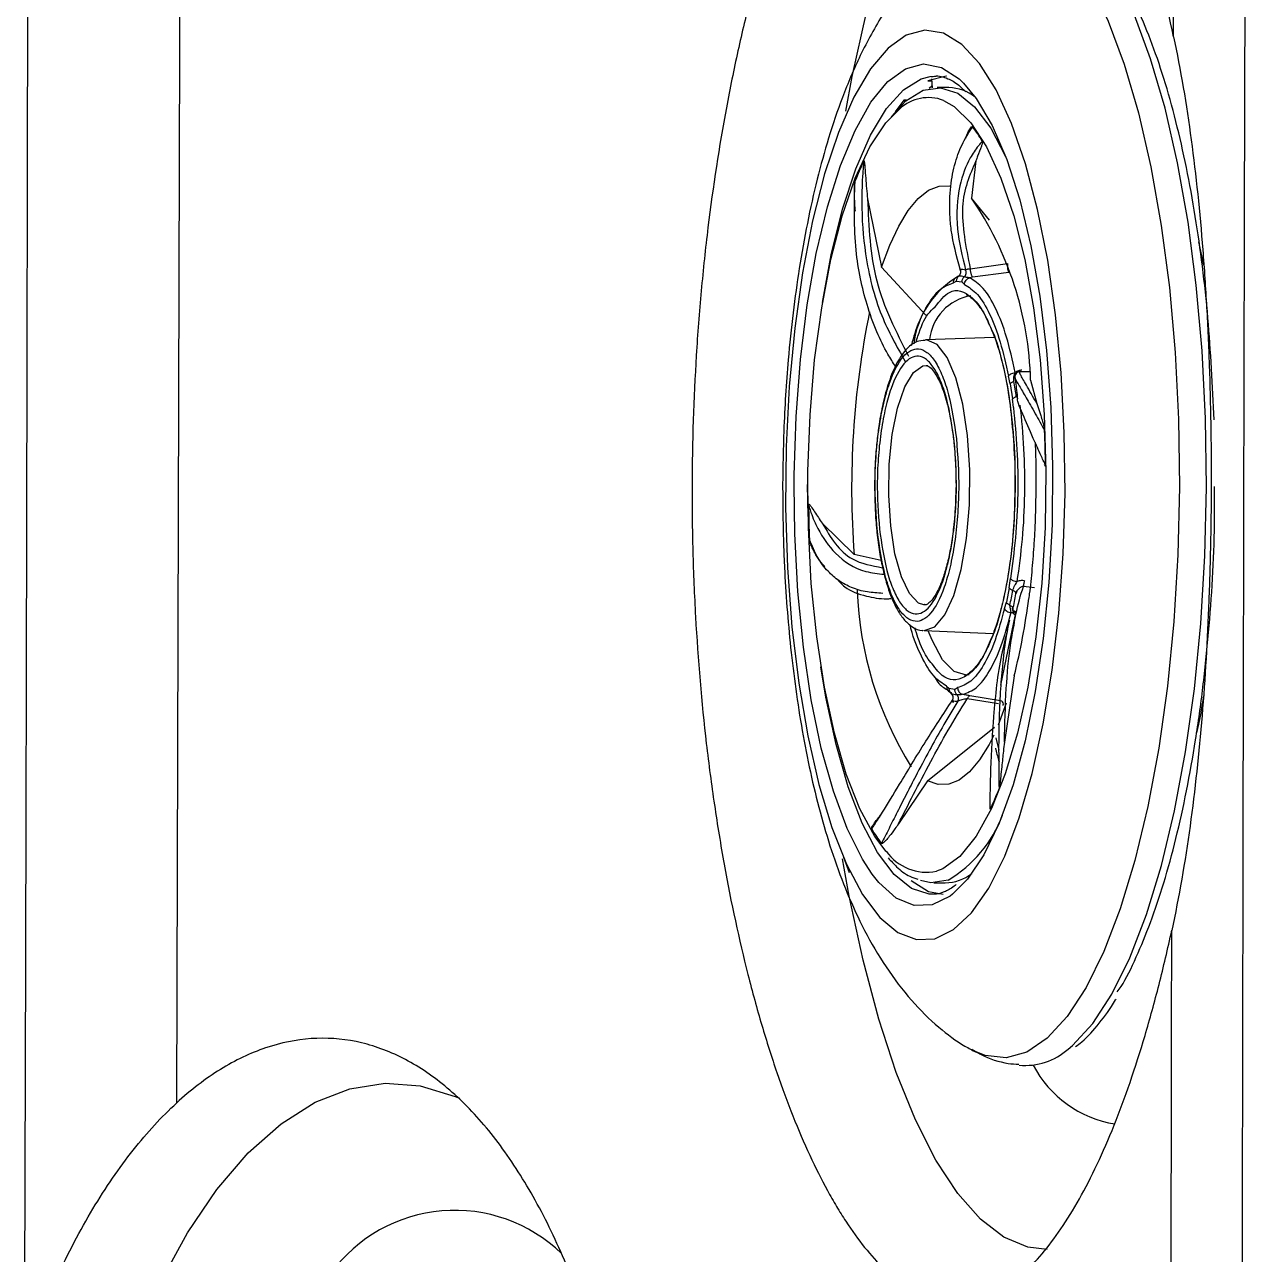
# Model space of a CAD drawing. Header units: inches. Extents: x 2 to 86, y -22 to 129.
# Drawn here: x 79.267 to 81.372, y 44.987 to 47.106 of the extents above; entities that cross this region are included whole.
import ezdxf

# ---------------------------------------------------------------- set-up
doc = ezdxf.new("R2010")
doc.units = ezdxf.units.IN
doc.header["$MEASUREMENT"] = 0
doc.layers.add('BDIM_CYAN', color=4, linetype='Continuous')

# ---------------------------------------------------------------- blocks, each defined once
blk = doc.blocks.new('2026 RHYTHM')
at = {"layer": 'BDIM_CYAN', "color": 3}
for p, q in [((78.4497, 46.0237), (78.4566, 46.0237)), ((78.4536, 46.0308), (78.4638, 46.0316)), ((78.4575, 46.0113), (78.4563, 46.0266)), ((78.4858, 46.0118), (78.466, 46.0119)), ((78.4085, 45.99), (78.3932, 45.9701)), ((78.4129, 45.99), (78.4085, 45.99)), ((78.4092, 45.99), (78.4094, 45.9869)), ((78.5325, 45.8857), (78.5248, 45.8215)), ((78.3458, 45.82), (78.37, 45.7022)), ((78.556, 45.7834), (78.5248, 45.8215)), ((78.9159, 45.7461), (78.9246, 45.706)), ((78.4462, 45.6197), (78.37, 45.7022)), ((78.5227, 45.6998), (78.587, 45.7087)), ((78.5269, 45.685), (78.5219, 45.6841)), ((78.5895, 45.6935), (78.5269, 45.685)), ((78.4991, 45.6783), (78.4939, 45.6754)), ((78.4991, 45.6783), (78.5082, 45.6769)), ((78.5127, 45.6728), (78.5082, 45.6769)), ((78.5646, 45.5813), (78.4455, 45.5774)), ((78.4468, 45.5331), (78.4494, 45.5329)), ((78.5918, 45.5015), (78.5885, 45.5148)), ((78.608, 45.5217), (78.6084, 45.5221)), ((78.625, 45.5223), (78.6084, 45.5223)), ((78.5918, 45.5015), (78.5958, 45.4753)), ((78.6267, 45.5075), (78.6373, 45.4678)), ((78.597, 45.4604), (78.5958, 45.4753)), ((78.5996, 45.3619), (78.6001, 45.3262)), ((78.2203, 45.243), (78.2192, 45.3277)), ((78.2417, 45.3278), (78.2427, 45.2734)), ((78.2438, 45.2537), (78.2429, 45.3275)), ((78.2678, 45.2611), (78.3227, 45.2074)), ((78.3693, 45.1972), (78.3227, 45.2074)), ((78.59, 45.1499), (78.585, 45.125)), ((78.59, 45.1499), (78.5919, 45.166)), ((78.6337, 45.1497), (78.6143, 45.1523)), ((78.6014, 45.1412), (78.6035, 45.1447)), ((78.445, 45.1207), (78.4427, 45.1208)), ((78.5816, 45.1143), (78.585, 45.125)), ((78.593, 45.1072), (78.591, 45.1199)), ((78.5755, 44.9825), (78.6005, 45.1042)), ((78.5976, 45.1055), (78.593, 45.1072)), ((78.4433, 45.0764), (78.5624, 45.0715)), ((78.4821, 44.9806), (78.4866, 44.9764)), ((78.5985, 44.9982), (78.5815, 44.8842)), ((78.4957, 44.9751), (78.4866, 44.9764)), ((78.4957, 44.9751), (78.5009, 44.978)), ((78.5748, 44.9555), (78.5218, 44.964)), ((78.5717, 44.9501), (78.5173, 44.9585)), ((78.5848, 44.9514), (78.5707, 44.9131)), ((78.4492, 44.8175), (78.5648, 44.9097)), ((78.5723, 44.8702), (78.5676, 44.8917)), ((78.4492, 44.8175), (78.399, 44.7433)), ((78.3045, 44.6861), (78.3144, 44.6598)), ((78.46, 44.6418), (78.4798, 44.6417))]:
    blk.add_line(p, q, dxfattribs=at)
at = {"layer": 'BDIM_CYAN', "color": 3, "flags": 128}
for points in [[(77.1623, 46.6845), (77.16, 45.8833), (77.1577, 45.0727), (77.1552, 44.2623)], [(78.3082, 45.971), (78.3195, 46.0309), (78.344, 46.1414), (78.3718, 46.2433), (78.4027, 46.3354), (78.4363, 46.4168), (78.4722, 46.4867), (78.5101, 46.5442), (78.5495, 46.5888), (78.5901, 46.6201), (78.6314, 46.6376), (78.6663, 46.6416)], [(78.536, 46.3003), (78.558, 46.3091), (78.5938, 46.3122), (78.6295, 46.3015), (78.6646, 46.2771), (78.6984, 46.2394), (78.7305, 46.1889), (78.7606, 46.1262), (78.7881, 46.0523), (78.8127, 45.9683), (78.834, 45.8752), (78.8518, 45.7744), (78.8658, 45.6673), (78.8757, 45.5554), (78.8815, 45.4404)], [(78.9281, 45.4416), (78.9222, 45.5582), (78.9121, 45.6715), (78.898, 45.78), (78.88, 45.8821), (78.8584, 45.9764), (78.8335, 46.0616), (78.8056, 46.1364), (78.7752, 46.1999), (78.7426, 46.2511), (78.7083, 46.2893), (78.7006, 46.2959)], [(78.6848, 45.4175), (78.6794, 45.5205), (78.6698, 45.6201), (78.6562, 45.7144), (78.6388, 45.8018), (78.618, 45.8807), (78.594, 45.9497), (78.5675, 46.0077), (78.5387, 46.0534), (78.5083, 46.0862), (78.4768, 46.1055), (78.4447, 46.1109), (78.4126, 46.1022), (78.3811, 46.0798), (78.3507, 46.0439), (78.322, 45.9952), (78.2956, 45.9346), (78.2718, 45.8631), (78.2511, 45.7821), (78.2338, 45.6929), (78.2204, 45.5972), (78.2109, 45.4967), (78.2057, 45.3932), (78.2047, 45.2885), (78.208, 45.1844), (78.2155, 45.083), (78.2272, 44.9858), (78.2427, 44.8948), (78.2618, 44.8114), (78.2843, 44.7373), (78.3096, 44.6737), (78.3373, 44.6217), (78.3669, 44.5823), (78.398, 44.5562), (78.4299, 44.5439), (78.462, 44.5455), (78.4939, 44.5611), (78.5249, 44.5903), (78.5545, 44.6327), (78.5821, 44.6875), (78.6073, 44.7537), (78.6296, 44.8301), (78.6486, 44.9154), (78.664, 45.008), (78.6755, 45.1063), (78.6829, 45.2086), (78.686, 45.3129), (78.6848, 45.4175)], [(78.3773, 46.0185), (78.3809, 46.0221), (78.4114, 46.0443), (78.4424, 46.0525), (78.4734, 46.0465), (78.5038, 46.0266), (78.5109, 46.0197)], [(78.2192, 45.3277), (78.2193, 45.3442), (78.2226, 45.4449), (78.2302, 45.5434), (78.2419, 45.6377), (78.2575, 45.7259), (78.2766, 45.8064), (78.299, 45.8775), (78.3242, 45.9379), (78.3517, 45.9864), (78.3773, 46.0185)], [(78.2683, 45.6416), (78.2834, 45.7237), (78.3029, 45.8025), (78.3256, 45.8717), (78.351, 45.9297), (78.3787, 45.9755), (78.408, 46.0081), (78.4384, 46.0268), (78.4536, 46.0308)], [(78.4821, 46.0315), (78.4812, 46.0315), (78.4497, 46.0237)], [(78.5109, 46.0197), (78.533, 45.993), (78.5604, 45.9465), (78.5855, 45.8879), (78.6079, 45.8184), (78.6269, 45.7393), (78.6424, 45.6522), (78.654, 45.5588), (78.6615, 45.4609), (78.6647, 45.3603), (78.6636, 45.2591), (78.6581, 45.1592), (78.6485, 45.0626), (78.6348, 44.9712), (78.6173, 44.8866), (78.5965, 44.8106), (78.5727, 44.7447), (78.5463, 44.6901), (78.5178, 44.6479), (78.492, 44.622)], [(78.3865, 45.9617), (78.4118, 45.9891), (78.4414, 46.0073), (78.4714, 46.0116), (78.5012, 46.002), (78.5303, 45.9787), (78.558, 45.9421), (78.5837, 45.8929), (78.5839, 45.8926)], [(78.4572, 46.0146), (78.4565, 46.014), (78.4517, 46.0103)], [(78.4764, 45.9898), (78.4952, 45.9791), (78.5238, 45.9511), (78.5508, 45.9097), (78.5756, 45.8559), (78.5976, 45.7908), (78.6165, 45.7158), (78.6318, 45.6326), (78.6431, 45.5428), (78.6503, 45.4484), (78.6532, 45.3514), (78.6518, 45.254), (78.6459, 45.158), (78.6359, 45.0657), (78.6219, 44.9789), (78.6041, 44.8996), (78.5831, 44.8293), (78.5591, 44.7697), (78.5328, 44.7219), (78.5047, 44.6871), (78.4754, 44.6658), (78.4644, 44.6616)], [(78.2429, 45.3275), (78.2431, 45.3512), (78.2468, 45.4481), (78.2547, 45.5425), (78.2668, 45.6323), (78.2827, 45.7156), (78.3022, 45.7906), (78.3247, 45.8557), (78.3499, 45.9095), (78.3772, 45.951), (78.4012, 45.9754)], [(78.37, 45.7022), (78.3842, 45.7405), (78.3996, 45.7733), (78.416, 45.8002), (78.4332, 45.8207), (78.451, 45.8348), (78.4692, 45.842), (78.4875, 45.8424), (78.4889, 45.8422)], [(78.4433, 45.0764), (78.4616, 45.0828), (78.4791, 45.1034), (78.4947, 45.137), (78.5073, 45.1816), (78.5164, 45.2347), (78.5213, 45.2931), (78.5219, 45.3535), (78.5179, 45.4123), (78.5097, 45.4662), (78.4978, 45.512), (78.4829, 45.547), (78.4657, 45.5693), (78.4474, 45.5774), (78.4455, 45.5774)], [(78.4427, 45.1208), (78.4336, 45.1238), (78.4179, 45.1401), (78.4041, 45.1691), (78.3931, 45.2088), (78.3857, 45.2566), (78.3823, 45.3092), (78.3833, 45.3629), (78.3885, 45.4143), (78.3976, 45.4596), (78.4099, 45.496), (78.4247, 45.5208), (78.4409, 45.5324), (78.4468, 45.5331)], [(78.8815, 45.4404), (78.8831, 45.3237), (78.8804, 45.207), (78.8735, 45.0921), (78.8625, 44.9804), (78.8475, 44.8735), (78.8288, 44.7731), (78.8065, 44.6804), (78.7811, 44.5967), (78.7529, 44.5233), (78.7223, 44.4612), (78.6896, 44.4112), (78.6554, 44.3741), (78.6202, 44.3503), (78.5844, 44.3403), (78.5485, 44.3441), (78.5273, 44.3529)], [(78.6915, 44.3553), (78.6991, 44.3616), (78.7337, 44.3992), (78.7668, 44.4498), (78.7978, 44.5127), (78.8264, 44.5871), (78.8521, 44.6718), (78.8746, 44.7657), (78.8936, 44.8675), (78.9088, 44.9757), (78.92, 45.0888), (78.9269, 45.2053), (78.9297, 45.3234), (78.9281, 45.4416)], [(78.3538, 44.6569), (78.337, 44.6825), (78.3107, 44.7352), (78.2869, 44.7994), (78.2661, 44.8739), (78.2488, 44.9572), (78.2352, 45.0476), (78.2257, 45.1436), (78.2203, 45.243)], [(78.3779, 44.696), (78.3586, 44.7218), (78.3327, 44.7695), (78.3092, 44.8291), (78.2887, 44.8994), (78.2716, 44.9787), (78.2582, 45.0654), (78.2489, 45.1577), (78.2438, 45.2537)], [(78.5211, 45), (78.516, 44.9993), (78.4951, 45.0057), (78.4751, 45.0262), (78.4569, 45.0597), (78.4505, 45.0761)], [(78.4595, 44.6221), (78.4521, 44.6224), (78.4214, 44.6322), (78.3915, 44.6563), (78.363, 44.6939), (78.3365, 44.7445), (78.3125, 44.8069), (78.2916, 44.8799), (78.2741, 44.9619), (78.2655, 45.0138)], [(78.5631, 44.896), (78.5553, 44.8803), (78.5389, 44.8534), (78.5216, 44.8328), (78.5038, 44.8188), (78.4856, 44.8115), (78.4673, 44.8111), (78.4492, 44.8175)], [(78.655, 44.0103), (78.6219, 44.0141), (78.5807, 44.0313), (78.5403, 44.0623), (78.5012, 44.1067), (78.4637, 44.164), (78.4283, 44.2336), (78.3953, 44.3148), (78.3651, 44.4067), (78.3381, 44.5083), (78.3143, 44.6187), (78.3028, 44.683)], [(78.492, 44.622), (78.4879, 44.6189), (78.4571, 44.6037), (78.426, 44.6026), (78.3953, 44.6156), (78.3654, 44.6424), (78.3538, 44.6569)], [(78.4209, 44.6456), (78.4507, 44.627), (78.4759, 44.622)], [(78.4846, 44.6464), (78.4546, 44.642), (78.4371, 44.646)], [(77.1272, 43.9527), (77.1743, 44.0388), (77.225, 44.1136), (77.2789, 44.1765), (77.3355, 44.2267), (77.394, 44.2637), (77.4539, 44.287), (77.5146, 44.2966), (77.5753, 44.2922), (77.6356, 44.2739), (77.6427, 44.2707)]]:
    blk.add_lwpolyline(points, dxfattribs=at)
at = {"layer": 'BDIM_CYAN', "color": 3}
for centre, radius, start, end in [((78.4838, 45.9352), 0.0766, 51.5725, 88.5232), ((78.4506, 45.921), 0.0735, 69.438, 132.2458), ((78.3124, 45.7823), 0.2688, 30.6368, 37.0642), ((78.8363, 45.6488), 0.5503, 154.5421, 158.5278), ((78.0488, 45.4935), 0.578, 1.3853, 34.57), ((78.5812, 45.5509), 0.1571, 120.112, 172.9742), ((78.5025, 45.652), 0.0351, 73.9273, 89.2935), ((78.5047, 45.6625), 0.0362, 73.9273, 89.2935), ((78.5378, 45.5688), 0.0856, 99.4888, 174.0614), ((79.8298, 45.3214), 1.5114, 168.3918, 184.3252), ((77.7597, 45.3619), 0.8505, 7.9098, 9.7427), ((76.5153, 45.3359), 2.1373, 0.6686, 2.2811), ((80.3813, 45.3179), 2.1373, 180.6685, 182.2813), ((78.942, 45.1672), 0.6142, 181.9735, 212.0092), ((77.864, 45.2788), 0.7441, 347.6716, 349.6752), ((77.8455, 45.2773), 0.7684, 347.6716, 349.6752), ((77.5072, 45.2719), 1.1251, 345.9244, 352.8327), ((78.4998, 45.0014), 0.0351, 253.9273, 269.2933), ((78.502, 44.9908), 0.0362, 253.9289, 269.2926), ((78.5741, 44.9497), 0.00589, 359.4807, 83.1358), ((78.0603, 45.005), 0.5503, 334.5421, 338.5278), ((78.3728, 44.8348), 0.2191, 300.6898, 339.59), ((78.5842, 44.8715), 0.2688, 210.6368, 217.0649), ((78.4478, 44.7455), 0.0855, 215.3127, 281.2342), ((78.478, 44.7197), 0.078, 271.3209, 307.5801), ((78.6174, 44.439), 0.1118, 264.702, 311.5109), ((78.8019, 44.4162), 0.1922, 207.3839, 261.0587), ((77.6346, 43.8131), 0.2645, 45.888, 143.7542)]:
    blk.add_arc(centre, radius, start, end, dxfattribs=at)
for points, knots in [([(78.9888, 38.9733), (78.9886, 39.225), (78.9883, 39.7359), (78.9884, 40.5134), (78.9887, 41.3134), (78.9893, 42.1358), (78.9904, 43.1583), (78.9922, 44.351), (78.9949, 45.6843), (78.9973, 46.551), (78.9986, 46.9733)], [0, 0, 0, 0, 0.09438, 0.191568, 0.291566, 0.394376, 0.5, 0.674971, 0.841634, 1, 1, 1, 1]), ([(78.873, 46.0995), (78.8734, 46.2219), (78.874, 46.4648), (78.8747, 46.7076), (78.875, 46.8281)], [0, 0, 0, 0, 0.503964, 1, 1, 1, 1]), ([(78.873, 46.0995), (78.8596, 46.1631), (78.8446, 46.2227), (78.8203, 46.3063), (78.8118, 46.3331), (78.7986, 46.372), (78.7941, 46.3846), (78.785, 46.4095), (78.7804, 46.4217), (78.7569, 46.4809), (78.7373, 46.5228), (78.7067, 46.5778), (78.6963, 46.5949), (78.6751, 46.6263), (78.6643, 46.6406), (78.6314, 46.6795), (78.6093, 46.6992), (78.5644, 46.7269), (78.5416, 46.7348), (78.5069, 46.7376), (78.4954, 46.737), (78.4725, 46.7328), (78.4611, 46.7292), (78.4269, 46.7141), (78.4043, 46.6981), (78.3761, 46.6707), (78.3704, 46.6648), (78.3592, 46.6524), (78.3537, 46.6459), (78.3372, 46.6253), (78.3263, 46.6103), (78.2942, 46.5612), (78.2734, 46.5233), (78.2431, 46.4585), (78.2331, 46.4355), (78.2139, 46.3876), (78.2045, 46.3626), (78.1774, 46.2846), (78.1605, 46.2285), (78.141, 46.1533), (78.1372, 46.138), (78.1297, 46.1068), (78.126, 46.091), (78.1154, 46.043), (78.1088, 46.0104), (78.0902, 45.9107), (78.0796, 45.8418), (78.0665, 45.7349), (78.0626, 45.6986), (78.0559, 45.6247), (78.053, 45.5877), (78.0462, 45.4761), (78.0437, 45.4014), (78.0434, 45.2885), (78.0438, 45.2508), (78.0453, 45.1941), (78.0459, 45.1751), (78.0475, 45.1375), (78.0484, 45.1188), (78.0536, 45.0257), (78.0598, 44.9529), (78.0722, 44.8461), (78.0769, 44.8109), (78.0846, 44.7587), (78.0873, 44.7414), (78.0929, 44.7072), (78.0958, 44.6903), (78.1108, 44.607), (78.1245, 44.5438), (78.1473, 44.454), (78.1553, 44.4249), (78.1719, 44.3684), (78.1807, 44.341), (78.2075, 44.2626), (78.2264, 44.2152), (78.2561, 44.1511), (78.2663, 44.1309), (78.2818, 44.1025), (78.287, 44.0933), (78.2976, 44.0755), (78.303, 44.0669), (78.3298, 44.0259), (78.3517, 43.9988), (78.3961, 43.9559), (78.4188, 43.94), (78.465, 43.92), (78.4879, 43.9161), (78.5337, 43.9202), (78.5565, 43.9283), (78.5851, 43.946), (78.5908, 43.95), (78.6022, 43.9586), (78.6078, 43.9633), (78.6247, 43.9783), (78.6357, 43.9898), (78.6685, 44.0285), (78.6899, 44.0599), (78.7211, 44.1157), (78.7314, 44.1358), (78.7514, 44.1782), (78.7611, 44.2006), (78.7894, 44.2711), (78.8072, 44.3227), (78.8322, 44.407), (78.8403, 44.4364), (78.8557, 44.4969), (78.863, 44.528), (78.8699, 44.56)], [0, 0, 0, 0, 0.03125, 0.03125, 0.046875, 0.046875, 0.054688, 0.054688, 0.0625, 0.0625, 0.09375, 0.09375, 0.109375, 0.109375, 0.125, 0.125, 0.15625, 0.15625, 0.1875, 0.1875, 0.203125, 0.203125, 0.21875, 0.21875, 0.25, 0.25, 0.257813, 0.257813, 0.265625, 0.265625, 0.28125, 0.28125, 0.3125, 0.3125, 0.328125, 0.328125, 0.34375, 0.34375, 0.375, 0.375, 0.382813, 0.382813, 0.390625, 0.390625, 0.40625, 0.40625, 0.4375, 0.4375, 0.453125, 0.453125, 0.46875, 0.46875, 0.5, 0.5, 0.515625, 0.515625, 0.523437, 0.523437, 0.53125, 0.53125, 0.5625, 0.5625, 0.578125, 0.578125, 0.585937, 0.585937, 0.59375, 0.59375, 0.625, 0.625, 0.640625, 0.640625, 0.65625, 0.65625, 0.6875, 0.6875, 0.703125, 0.703125, 0.710937, 0.710937, 0.71875, 0.71875, 0.75, 0.75, 0.78125, 0.78125, 0.8125, 0.8125, 0.84375, 0.84375, 0.851562, 0.851562, 0.859375, 0.859375, 0.875, 0.875, 0.90625, 0.90625, 0.921875, 0.921875, 0.9375, 0.9375, 0.96875, 0.96875, 0.984375, 0.984375, 1, 1, 1, 1]), ([(76.8936, 43.8261), (76.8942, 44.027), (76.8955, 44.4236), (76.8969, 45.0107), (76.8981, 45.5824), (76.8991, 46.1386), (76.8997, 46.5043), (76.9, 46.6845)], [0, 0, 0, 0, 0.210825, 0.416236, 0.616236, 0.810824, 1, 1, 1, 1]), ([(78.5415, 46.303), (78.5298, 46.2967), (78.5039, 46.2828), (78.463, 46.2503), (78.4168, 46.2027), (78.3719, 46.1406), (78.3331, 46.0694), (78.3026, 45.9976), (78.2785, 45.9264), (78.2585, 45.8541), (78.2418, 45.7792), (78.228, 45.7021), (78.2171, 45.6235), (78.2095, 45.5502), (78.2044, 45.4821), (78.2007, 45.4104), (78.2, 45.3588), (78.1995, 45.328)], [0, 0, 0, 0, 0.045965, 0.102146, 0.164925, 0.250231, 0.336242, 0.416096, 0.488964, 0.558408, 0.628867, 0.697529, 0.762256, 0.828978, 0.878011, 0.927027, 1, 1, 1, 1]), ([(78.9428, 45.4393), (78.94, 45.4983), (78.9341, 45.6198), (78.9156, 45.7644), (78.8955, 45.8751), (78.8713, 45.9818), (78.8346, 46.0993), (78.7914, 46.1911), (78.7631, 46.2295), (78.7538, 46.2421)], [0, 0, 0, 0, 0.167429, 0.344886, 0.437413, 0.529958, 0.718716, 0.907474, 1, 1, 1, 1]), ([(78.873, 46.0995), (78.8852, 46.0421), (78.8952, 45.9828), (78.9117, 45.8604), (78.9182, 45.7974), (78.9259, 45.6997), (78.9281, 45.6665), (78.9318, 45.6001), (78.9333, 45.5668), (78.9368, 45.4665), (78.9379, 45.3993), (78.9378, 45.2979), (78.9374, 45.264), (78.9361, 45.196), (78.9351, 45.1618), (78.9312, 45.0607), (78.9274, 44.9946), (78.9167, 44.8651), (78.91, 44.8016), (78.8927, 44.6774), (78.8823, 44.6176), (78.8699, 44.5599)], [0, 0, 0, 0, 0.125, 0.125, 0.25, 0.25, 0.3125, 0.3125, 0.375, 0.375, 0.5, 0.5, 0.5625, 0.5625, 0.625, 0.625, 0.75, 0.75, 0.875, 0.875, 1, 1, 1, 1]), ([(78.4562, 46.0304), (78.4579, 46.0308), (78.4673, 46.0332), (78.4818, 46.029), (78.5004, 46.0194), (78.5111, 46.0084), (78.5152, 46.0042)], [0, 0, 0, 0, 0.087163, 0.501902, 0.807785, 1, 1, 1, 1]), ([(78.5052, 45.6988), (78.4992, 45.7215), (78.4907, 45.7535), (78.4874, 45.7927), (78.4871, 45.8178), (78.4893, 45.8487), (78.4962, 45.8831), (78.5092, 45.9174), (78.5212, 45.9356), (78.5268, 45.9443)], [0, 0, 0, 0, 0.2292375, 0.3221975, 0.4145461, 0.5063499, 0.6786296, 0.8472745, 1, 1, 1, 1]), ([(78.5151, 45.9249), (78.5159, 45.9272), (78.5177, 45.9324), (78.5207, 45.9382), (78.5237, 45.9423), (78.5256, 45.9452), (78.5267, 45.9444), (78.5268, 45.9443)], [0, 0, 0, 0, 0.265201, 0.586016, 0.780258, 0.975401, 1, 1, 1, 1]), ([(78.5436, 45.9193), (78.5433, 45.919), (78.5425, 45.9181), (78.5402, 45.9155), (78.533, 45.907), (78.5182, 45.8851), (78.5017, 45.8407), (78.4964, 45.774), (78.509, 45.7213), (78.5148, 45.6974)], [0, 0, 0, 0, 0.0073248, 0.0195656, 0.0586504, 0.1921162, 0.4417694, 0.7469865, 1, 1, 1, 1]), ([(78.5436, 45.9193), (78.5437, 45.9192), (78.5437, 45.9191), (78.5438, 45.9188), (78.5439, 45.9185), (78.5439, 45.918), (78.5438, 45.9171), (78.5432, 45.9143), (78.5402, 45.906), (78.5363, 45.8965), (78.5335, 45.8884), (78.5325, 45.8857)], [0, 0, 0, 0, 0.005501, 0.011055, 0.016084, 0.02158, 0.030977, 0.060324, 0.195274, 0.730604, 1, 1, 1, 1]), ([(78.3394, 45.8854), (78.3393, 45.8845), (78.3391, 45.8821), (78.3384, 45.8751), (78.3366, 45.8529), (78.3347, 45.8018), (78.3407, 45.7182), (78.364, 45.6226), (78.3961, 45.5658), (78.4106, 45.5401)], [0, 0, 0, 0, 0.007325, 0.019566, 0.058651, 0.192116, 0.441769, 0.746986, 1, 1, 1, 1]), ([(78.3394, 45.8854), (78.3395, 45.8854), (78.3395, 45.8855), (78.3397, 45.8856), (78.3398, 45.8855), (78.3399, 45.8852), (78.3402, 45.8844), (78.3408, 45.8806), (78.342, 45.8649), (78.3434, 45.8439), (78.3452, 45.826), (78.3458, 45.82)], [0, 0, 0, 0, 0.0055006, 0.0110552, 0.016084, 0.0215799, 0.030977, 0.0603237, 0.1952739, 0.7306037, 1, 1, 1, 1]), ([(78.5325, 45.8857), (78.5219, 45.8612), (78.5004, 45.8118), (78.5152, 45.7373), (78.5227, 45.6998)], [0, 0, 0, 0, 0.495173, 1, 1, 1, 1]), ([(78.3941, 45.5316), (78.3896, 45.5384), (78.3773, 45.5571), (78.3606, 45.5926), (78.3446, 45.6361), (78.3329, 45.6834), (78.3216, 45.7539), (78.3231, 45.8105), (78.3242, 45.8502)], [0, 0, 0, 0, 0.077518, 0.210526, 0.364572, 0.502646, 0.650412, 1, 1, 1, 1]), ([(78.325, 45.7987), (78.3246, 45.8031), (78.3237, 45.8133), (78.3233, 45.8269), (78.3233, 45.8379), (78.3235, 45.8443), (78.3237, 45.8478), (78.324, 45.8496), (78.3241, 45.8501), (78.3242, 45.8502)], [0, 0, 0, 0, 0.252049, 0.579189, 0.776959, 0.891053, 0.954402, 0.988531, 1, 1, 1, 1]), ([(78.3458, 45.82), (78.3479, 45.7719), (78.3522, 45.6747), (78.3949, 45.5912), (78.4165, 45.549)], [0, 0, 0, 0, 0.495173, 1, 1, 1, 1]), ([(78.587, 45.7087), (78.5869, 45.7078), (78.5867, 45.706), (78.5867, 45.7033), (78.5869, 45.701), (78.5872, 45.6989), (78.5876, 45.697), (78.5882, 45.6953), (78.5888, 45.6941), (78.5893, 45.6937), (78.5895, 45.6935)], [0, 0, 0, 0, 0.156145, 0.293104, 0.410773, 0.509038, 0.632748, 0.755842, 0.878271, 1, 1, 1, 1]), ([(78.503, 45.6871), (78.5024, 45.687), (78.5014, 45.6869), (78.5021, 45.6869), (78.5024, 45.6868)], [0, 0, 0, 0, 0.571404, 1, 1, 1, 1]), ([(78.5068, 45.696), (78.5062, 45.6964), (78.5049, 45.6972), (78.5051, 45.6983), (78.5052, 45.6988)], [0, 0, 0, 0, 0.504331, 1, 1, 1, 1]), ([(78.5122, 45.6857), (78.5117, 45.6851), (78.5105, 45.6839), (78.5092, 45.6817), (78.5084, 45.6793), (78.5083, 45.6777), (78.5082, 45.6769)], [0, 0, 0, 0, 0.257259, 0.51339, 0.762603, 1, 1, 1, 1]), ([(78.5122, 45.6857), (78.513, 45.6865), (78.5145, 45.6882), (78.5156, 45.6914), (78.5157, 45.6946), (78.5151, 45.6965), (78.5148, 45.6974)], [0, 0, 0, 0, 0.266689, 0.531115, 0.778754, 1, 1, 1, 1]), ([(78.5219, 45.6841), (78.5211, 45.6842), (78.52, 45.6844), (78.5181, 45.6846), (78.5161, 45.6849), (78.5138, 45.6853), (78.5128, 45.6856), (78.5122, 45.6857)], [0, 0, 0, 0, 0.224307, 0.303573, 0.473827, 0.745729, 1, 1, 1, 1]), ([(78.5148, 45.6974), (78.515, 45.6976), (78.5155, 45.6982), (78.517, 45.6988), (78.5186, 45.6993), (78.5199, 45.6995), (78.5213, 45.6997), (78.5222, 45.6998), (78.5227, 45.6998)], [0, 0, 0, 0, 0.2775578, 0.5325236, 0.6518255, 0.7672317, 0.8821311, 1, 1, 1, 1]), ([(78.6001, 45.5209), (78.5954, 45.5421), (78.5861, 45.5844), (78.5671, 45.633), (78.5455, 45.669), (78.5298, 45.6791), (78.5219, 45.6841)], [0, 0, 0, 0, 0.25, 0.5, 0.75, 1, 1, 1, 1]), ([(78.5269, 45.685), (78.5267, 45.6852), (78.5264, 45.6855), (78.5258, 45.6867), (78.5251, 45.6884), (78.5244, 45.6906), (78.5238, 45.6931), (78.5233, 45.6956), (78.5229, 45.6979), (78.5228, 45.6992), (78.5227, 45.6998)], [0, 0, 0, 0, 0.112211, 0.235183, 0.366441, 0.502102, 0.637431, 0.767756, 0.88937, 1, 1, 1, 1]), ([(78.4216, 45.5676), (78.4241, 45.5764), (78.4319, 45.6044), (78.4488, 45.6381), (78.4707, 45.6673), (78.4862, 45.6727), (78.4939, 45.6754)], [0, 0, 0, 0, 0.134944, 0.425585, 0.716226, 1, 1, 1, 1]), ([(78.4621, 45.6339), (78.4702, 45.6441), (78.4905, 45.6696), (78.5198, 45.658), (78.5428, 45.6319), (78.5521, 45.6107), (78.5558, 45.6024)], [0, 0, 0, 0, 0.262032, 0.652448, 0.862616, 1, 1, 1, 1]), ([(78.5127, 45.6728), (78.5203, 45.668), (78.5356, 45.6583), (78.5565, 45.6234), (78.575, 45.576), (78.584, 45.535), (78.5885, 45.5148)], [0, 0, 0, 0, 0.247011, 0.5, 0.752989, 1, 1, 1, 1]), ([(78.516, 45.6551), (78.5159, 45.6552), (78.5151, 45.6554), (78.5209, 45.6529), (78.5282, 45.647), (78.5397, 45.6337), (78.5493, 45.6193), (78.555, 45.6051), (78.556, 45.6024)], [0, 0, 0, 0, 0.01417, 0.149938, 0.353112, 0.562707, 0.915586, 1, 1, 1, 1]), ([(78.4293, 45.573), (78.4304, 45.5766), (78.4363, 45.5965), (78.4471, 45.621), (78.458, 45.6303), (78.4621, 45.6339)], [0, 0, 0, 0, 0.121545, 0.666876, 1, 1, 1, 1]), ([(78.5558, 45.6024), (78.558, 45.5981), (78.5662, 45.582), (78.5775, 45.5423), (78.5928, 45.4704), (78.597, 45.4068), (78.5996, 45.3654)], [0, 0, 0, 0, 0.086552, 0.327044, 0.562537, 1, 1, 1, 1]), ([(78.556, 45.6024), (78.5597, 45.5939), (78.5689, 45.5728), (78.5802, 45.5307), (78.5891, 45.4837), (78.5945, 45.4421), (78.5978, 45.4036), (78.5994, 45.3776), (78.5996, 45.363), (78.5996, 45.3619)], [0, 0, 0, 0, 0.153231, 0.381384, 0.575172, 0.726573, 0.848537, 0.989442, 1, 1, 1, 1]), ([(78.445, 45.5762), (78.4402, 45.5759), (78.4287, 45.5752), (78.412, 45.5617), (78.3961, 45.5393), (78.3824, 45.5062), (78.3724, 45.4696), (78.366, 45.4353), (78.3619, 45.4035), (78.3588, 45.3685), (78.3582, 45.3424), (78.3579, 45.3273)], [0, 0, 0, 0, 0.077671, 0.188696, 0.335671, 0.479882, 0.608496, 0.713266, 0.793444, 0.88005, 1, 1, 1, 1]), ([(78.3627, 45.2469), (78.3606, 45.2757), (78.3574, 45.3201), (78.3604, 45.3815), (78.3654, 45.4271), (78.3732, 45.4686), (78.3862, 45.5139), (78.4065, 45.553), (78.4297, 45.5651), (78.4484, 45.557), (78.4624, 45.5412), (78.475, 45.5162), (78.489, 45.4748), (78.495, 45.4337), (78.4989, 45.407)], [0, 0, 0, 0, 0.119728, 0.18418, 0.25, 0.31582, 0.380272, 0.5, 0.619728, 0.68418, 0.75, 0.81582, 0.880272, 1, 1, 1, 1]), ([(78.4952, 45.4027), (78.4915, 45.4279), (78.4858, 45.4667), (78.4726, 45.5059), (78.4607, 45.5295), (78.4475, 45.5445), (78.4298, 45.5521), (78.4078, 45.5407), (78.3886, 45.5037), (78.3764, 45.4609), (78.369, 45.4217), (78.3642, 45.3785), (78.3614, 45.3205), (78.3644, 45.2785), (78.3664, 45.2513)], [0, 0, 0, 0, 0.119728, 0.18418, 0.25, 0.31582, 0.380272, 0.5, 0.619728, 0.68418, 0.75, 0.81582, 0.880272, 1, 1, 1, 1]), ([(78.4481, 45.5323), (78.4494, 45.5322), (78.4522, 45.5319), (78.4638, 45.5189), (78.4751, 45.4946), (78.4844, 45.4636), (78.4905, 45.4322), (78.4938, 45.4094), (78.4948, 45.3972), (78.495, 45.3945)], [0, 0, 0, 0, 0.156811, 0.341199, 0.529685, 0.705061, 0.852298, 0.967063, 1, 1, 1, 1]), ([(78.5979, 45.5059), (78.5978, 45.5084), (78.5976, 45.5137), (78.5993, 45.5185), (78.6001, 45.5209)], [0, 0, 0, 0, 0.490746, 1, 1, 1, 1]), ([(78.5995, 45.5116), (78.6009, 45.5023), (78.6026, 45.4911), (78.6038, 45.4783), (78.604, 45.4762)], [0, 0, 0, 0, 0.83431, 1, 1, 1, 1]), ([(78.608, 45.5221), (78.6068, 45.5219), (78.6046, 45.5217), (78.6014, 45.5193), (78.5995, 45.5157), (78.5996, 45.5132), (78.5997, 45.512)], [0, 0, 0, 0, 0.246131, 0.50032, 0.754341, 1, 1, 1, 1]), ([(78.6114, 45.5249), (78.6095, 45.5247), (78.6053, 45.5243), (78.6019, 45.5221), (78.6001, 45.5209)], [0, 0, 0, 0, 0.459104, 1, 1, 1, 1]), ([(78.6001, 45.5117), (78.6002, 45.5111), (78.6004, 45.5093), (78.6067, 45.4987), (78.6183, 45.4789), (78.6334, 45.4525), (78.6454, 45.4309), (78.6509, 45.421)], [0, 0, 0, 0, 0.125197, 0.346267, 0.576355, 0.804175, 1, 1, 1, 1]), ([(78.6373, 45.4678), (78.6309, 45.4792), (78.6181, 45.5017), (78.6098, 45.5161), (78.6072, 45.5214), (78.6078, 45.5216), (78.608, 45.5217)], [0, 0, 0, 0, 0.369309, 0.733726, 0.925902, 1, 1, 1, 1]), ([(78.6525, 45.3608), (78.6522, 45.3614), (78.6515, 45.3629), (78.6495, 45.3673), (78.6433, 45.3809), (78.63, 45.4103), (78.6135, 45.4485), (78.6028, 45.4724), (78.6045, 45.4759), (78.6046, 45.4762)], [0, 0, 0, 0, 0.009445, 0.025229, 0.075631, 0.247745, 0.569687, 0.963282, 1, 1, 1, 1]), ([(78.6373, 45.4678), (78.6381, 45.4655), (78.6403, 45.4591), (78.6436, 45.4487), (78.6469, 45.4383), (78.6491, 45.43), (78.6505, 45.4251), (78.6509, 45.4214), (78.6509, 45.421)], [0, 0, 0, 0, 0.191782, 0.518998, 0.728969, 0.85611, 0.98384, 1, 1, 1, 1]), ([(78.597, 45.4604), (78.5994, 45.4366), (78.6043, 45.3886), (78.6052, 45.3117), (78.6016, 45.2355), (78.5951, 45.189), (78.5919, 45.166)], [0, 0, 0, 0, 0.247011, 0.5, 0.752989, 1, 1, 1, 1]), ([(78.6037, 45.1607), (78.607, 45.1847), (78.6137, 45.2327), (78.6174, 45.3112), (78.6164, 45.3903), (78.6114, 45.4399), (78.6089, 45.4647)], [0, 0, 0, 0, 0.25, 0.5, 0.75, 1, 1, 1, 1]), ([(78.4989, 45.407), (78.501, 45.3782), (78.5041, 45.3339), (78.5012, 45.2725), (78.4962, 45.2268), (78.4884, 45.1853), (78.4754, 45.14), (78.4551, 45.1009), (78.4319, 45.0889), (78.4132, 45.0969), (78.3992, 45.1128), (78.3866, 45.1377), (78.3726, 45.1791), (78.3666, 45.2202), (78.3627, 45.2469)], [0, 0, 0, 0, 0.119728, 0.18418, 0.25, 0.31582, 0.380272, 0.5, 0.619728, 0.68418, 0.75, 0.81582, 0.880272, 1, 1, 1, 1]), ([(78.3664, 45.2513), (78.3701, 45.226), (78.3757, 45.1872), (78.389, 45.1481), (78.4009, 45.1244), (78.4141, 45.1095), (78.4318, 45.1019), (78.4537, 45.1133), (78.4729, 45.1502), (78.4852, 45.1931), (78.4926, 45.2323), (78.4973, 45.2754), (78.5001, 45.3335), (78.4971, 45.3754), (78.4952, 45.4027)], [0, 0, 0, 0, 0.119728, 0.18418, 0.25, 0.31582, 0.380272, 0.5, 0.619728, 0.68418, 0.75, 0.81582, 0.880272, 1, 1, 1, 1]), ([(78.495, 45.3945), (78.4957, 45.3877), (78.4978, 45.3659), (78.498, 45.3427), (78.4982, 45.3267)], [0, 0, 0, 0, 0.307039, 1, 1, 1, 1]), ([(78.6346, 45.4003), (78.6351, 45.3844), (78.6359, 45.3598), (78.6359, 45.3348), (78.6359, 45.3261)], [0, 0, 0, 0, 0.647902, 1, 1, 1, 1]), ([(78.5996, 45.3654), (78.5996, 45.3231), (78.5995, 45.258), (78.5893, 45.1755), (78.5776, 45.1182), (78.5671, 45.0799), (78.5601, 45.065), (78.559, 45.0628)], [0, 0, 0, 0, 0.365571, 0.562364, 0.763333, 0.964302, 1, 1, 1, 1]), ([(78.6525, 45.3608), (78.6525, 45.3607), (78.6525, 45.3605), (78.6524, 45.3601), (78.6524, 45.3598), (78.6523, 45.3597), (78.652, 45.3596), (78.6515, 45.3601), (78.6511, 45.3611), (78.6508, 45.3619)], [0, 0, 0, 0, 0.0430412, 0.086505, 0.1258538, 0.1688583, 0.2423885, 0.4720206, 1, 1, 1, 1]), ([(78.1995, 45.328), (78.1998, 45.2921), (78.2001, 45.2418), (78.2034, 45.1686), (78.2074, 45.1075), (78.2141, 45.0368), (78.2231, 44.9655), (78.2347, 44.8937), (78.2489, 44.8231), (78.266, 44.7545), (78.2862, 44.6879), (78.3105, 44.6227), (78.3401, 44.5585), (78.3763, 44.4965), (78.4193, 44.4395), (78.4661, 44.3931), (78.5046, 44.3649), (78.5264, 44.3534), (78.5329, 44.35)], [0, 0, 0, 0, 0.084782, 0.118825, 0.174941, 0.23231, 0.293019, 0.3555, 0.420453, 0.486345, 0.553234, 0.623362, 0.696088, 0.771284, 0.845387, 0.914008, 0.974446, 1, 1, 1, 1]), ([(78.3579, 45.3273), (78.3582, 45.3082), (78.3585, 45.2832), (78.3607, 45.2593), (78.3612, 45.2536)], [0, 0, 0, 0, 0.761215, 1, 1, 1, 1]), ([(78.4982, 45.3267), (78.4977, 45.309), (78.4971, 45.2843), (78.4937, 45.2502), (78.49, 45.2237), (78.4844, 45.1957), (78.4776, 45.1712), (78.47, 45.151), (78.4621, 45.136), (78.4547, 45.1261), (78.4483, 45.1215), (78.4462, 45.1202), (78.4444, 45.1211), (78.4439, 45.1213)], [0, 0, 0, 0, 0.15441, 0.21455, 0.311978, 0.408307, 0.506523, 0.602869, 0.695743, 0.784473, 0.871099, 0.965538, 1, 1, 1, 1]), ([(78.6001, 45.3262), (78.5996, 45.3039), (78.599, 45.2728), (78.5954, 45.2288), (78.5914, 45.1936), (78.5852, 45.155), (78.5774, 45.1189), (78.5687, 45.0875), (78.5622, 45.0705), (78.5592, 45.0628)], [0, 0, 0, 0, 0.22007, 0.306067, 0.446578, 0.587436, 0.733111, 0.878203, 1, 1, 1, 1]), ([(78.6359, 45.3261), (78.6355, 45.3025), (78.635, 45.2693), (78.6323, 45.2215), (78.6292, 45.1825), (78.626, 45.1504), (78.6238, 45.1347), (78.6234, 45.1322)], [0, 0, 0, 0, 0.347849, 0.489807, 0.721653, 0.956472, 1, 1, 1, 1]), ([(78.7759, 44.4541), (78.7781, 44.457), (78.7898, 44.4722), (78.8089, 44.5137), (78.8421, 44.5923), (78.8787, 44.7139), (78.9071, 44.8562), (78.9241, 44.9784), (78.9365, 45.1015), (78.9443, 45.2184), (78.9435, 45.3031), (78.9433, 45.3245)], [0, 0, 0, 0, 0.021491, 0.113396, 0.205321, 0.392811, 0.580302, 0.672207, 0.764132, 0.940398, 1, 1, 1, 1]), ([(78.2441, 45.293), (78.2441, 45.2931), (78.2441, 45.2933), (78.2441, 45.2937), (78.2442, 45.2939), (78.2444, 45.2941), (78.2448, 45.2942), (78.2462, 45.2933), (78.2516, 45.2858), (78.2588, 45.2743), (78.2655, 45.2644), (78.2678, 45.2611)], [0, 0, 0, 0, 0.0054864, 0.0110267, 0.0160424, 0.0215241, 0.0308969, 0.0601677, 0.194769, 0.7287144, 1, 1, 1, 1]), ([(78.2441, 45.293), (78.2443, 45.2924), (78.2447, 45.2909), (78.2461, 45.2865), (78.2506, 45.2728), (78.263, 45.2436), (78.2912, 45.2047), (78.3297, 45.1784), (78.3638, 45.1745), (78.3747, 45.1733)], [0, 0, 0, 0, 0.008233, 0.021993, 0.065929, 0.215961, 0.4966, 0.839699, 1, 1, 1, 1]), ([(78.2678, 45.2611), (78.2822, 45.2368), (78.3058, 45.1968), (78.3532, 45.1881), (78.3717, 45.1847)], [0, 0, 0, 0, 0.609019, 1, 1, 1, 1]), ([(78.3612, 45.2536), (78.3613, 45.2522), (78.3624, 45.2392), (78.3656, 45.2158), (78.3714, 45.1844), (78.3788, 45.1559), (78.3876, 45.1309), (78.3977, 45.1102), (78.4093, 45.0936), (78.4228, 45.0823), (78.4348, 45.0757), (78.4413, 45.0768), (78.4419, 45.0769)], [0, 0, 0, 0, 0.0144056, 0.1341788, 0.2535859, 0.3768977, 0.500168, 0.6222647, 0.7431241, 0.8642556, 0.9868783, 1, 1, 1, 1]), ([(78.2723, 45.1859), (78.2703, 45.1883), (78.2647, 45.1947), (78.2577, 45.2051), (78.2519, 45.2156), (78.2487, 45.2228), (78.2469, 45.2273), (78.2461, 45.2302), (78.2457, 45.2318), (78.2456, 45.2326), (78.2456, 45.2328)], [0, 0, 0, 0, 0.191814, 0.519611, 0.729753, 0.856784, 0.930061, 0.970742, 0.992656, 1, 1, 1, 1]), ([(78.372, 45.1404), (78.363, 45.141), (78.3436, 45.1422), (78.3186, 45.1494), (78.2961, 45.1614), (78.2764, 45.1786), (78.2588, 45.2018), (78.2501, 45.2223), (78.2456, 45.2328)], [0, 0, 0, 0, 0.145721, 0.314771, 0.46789, 0.627763, 0.809042, 1, 1, 1, 1]), ([(78.2923, 45.166), (78.2968, 45.1609), (78.3103, 45.1458), (78.3406, 45.1358), (78.3681, 45.1305), (78.3838, 45.1313), (78.3861, 45.1314)], [0, 0, 0, 0, 0.205663, 0.61779, 0.945227, 1, 1, 1, 1]), ([(78.5961, 45.1455), (78.5972, 45.1485), (78.5989, 45.1538), (78.6023, 45.1586), (78.6037, 45.1607)], [0, 0, 0, 0, 0.571403, 1, 1, 1, 1]), ([(78.5982, 45.0859), (78.5992, 45.0922), (78.6031, 45.1161), (78.6095, 45.1369), (78.6143, 45.1523)], [0, 0, 0, 0, 0.262003, 1, 1, 1, 1]), ([(78.6143, 45.1523), (78.6136, 45.1522), (78.6122, 45.1521), (78.6093, 45.1509), (78.6061, 45.1484), (78.6029, 45.1443), (78.6019, 45.1411), (78.6014, 45.1396)], [0, 0, 0, 0, 0.111469, 0.230184, 0.482261, 0.743373, 1, 1, 1, 1]), ([(78.616, 45.1623), (78.6141, 45.1625), (78.6099, 45.1629), (78.6059, 45.1615), (78.6037, 45.1607)], [0, 0, 0, 0, 0.4593541, 1, 1, 1, 1]), ([(78.616, 45.1623), (78.6158, 45.1615), (78.6154, 45.1598), (78.6149, 45.1572), (78.6145, 45.1545), (78.6143, 45.153), (78.6143, 45.1523)], [0, 0, 0, 0, 0.245337, 0.5, 0.754663, 1, 1, 1, 1]), ([(78.5816, 45.1143), (78.5765, 45.0953), (78.5661, 45.057), (78.5461, 45.015), (78.5241, 44.9861), (78.5086, 44.9807), (78.5009, 44.978)], [0, 0, 0, 0, 0.247011, 0.5, 0.752989, 1, 1, 1, 1]), ([(78.591, 45.1199), (78.592, 45.1195), (78.5939, 45.1185), (78.5956, 45.1166), (78.5965, 45.1148), (78.5962, 45.1137), (78.5961, 45.1132)], [0, 0, 0, 0, 0.266689, 0.531115, 0.778754, 1, 1, 1, 1]), ([(78.6001, 45.1092), (78.5993, 45.1094), (78.5979, 45.1098), (78.5964, 45.1112), (78.5956, 45.1134), (78.5958, 45.1151), (78.5959, 45.116)], [0, 0, 0, 0, 0.268821, 0.501347, 0.739444, 1, 1, 1, 1]), ([(78.5961, 45.1132), (78.5959, 45.1121), (78.5955, 45.11), (78.596, 45.1075), (78.597, 45.1059), (78.598, 45.105), (78.5992, 45.1044), (78.6001, 45.1043), (78.6005, 45.1042)], [0, 0, 0, 0, 0.277554, 0.532524, 0.651828, 0.767234, 0.882133, 1, 1, 1, 1]), ([(78.5976, 45.1055), (78.5978, 45.106), (78.5982, 45.1072), (78.5989, 45.1084), (78.5996, 45.1092), (78.6001, 45.1093), (78.6005, 45.1088), (78.6007, 45.1076), (78.6007, 45.1061), (78.6006, 45.1048), (78.6005, 45.1042)], [0, 0, 0, 0, 0.11221, 0.235183, 0.36644, 0.502102, 0.63743, 0.767756, 0.889371, 1, 1, 1, 1]), ([(78.4821, 44.9806), (78.4745, 44.9853), (78.4592, 44.995), (78.4385, 45.0306), (78.4248, 45.0621), (78.4195, 45.0843), (78.419, 45.0864)], [0, 0, 0, 0, 0.316877, 0.641423, 0.965968, 1, 1, 1, 1]), ([(78.5096, 44.9665), (78.5177, 44.9693), (78.5337, 44.9749), (78.5563, 45.0048), (78.5769, 45.0479), (78.5877, 45.0874), (78.593, 45.1072)], [0, 0, 0, 0, 0.25, 0.5, 0.75, 1, 1, 1, 1]), ([(78.5901, 45.0945), (78.588, 45.0839), (78.5829, 45.0586), (78.5779, 45.0169), (78.5742, 44.9697), (78.571, 44.8994), (78.5718, 44.8431), (78.5723, 44.8035)], [0, 0, 0, 0, 0.123899, 0.295805, 0.449552, 0.613455, 1, 1, 1, 1]), ([(78.5898, 45.0945), (78.5897, 45.0938), (78.5882, 45.0859), (78.5868, 45.0802), (78.5854, 45.0751)], [0, 0, 0, 0, 0.091496, 1, 1, 1, 1]), ([(78.4592, 45.0163), (78.4562, 45.0197), (78.4466, 45.0308), (78.4356, 45.0533), (78.429, 45.0755), (78.4273, 45.0813)], [0, 0, 0, 0, 0.250051, 0.804288, 1, 1, 1, 1]), ([(78.5571, 44.7684), (78.5571, 44.7693), (78.5571, 44.7717), (78.5571, 44.7787), (78.5573, 44.8009), (78.5584, 44.852), (78.5634, 44.9353), (78.5718, 45.0171), (78.5833, 45.0615), (78.5868, 45.0748)], [0, 0, 0, 0, 0.008354, 0.022315, 0.066893, 0.219114, 0.50385, 0.851959, 1, 1, 1, 1]), ([(78.5815, 44.8842), (78.5823, 44.9154), (78.5838, 44.9727), (78.5897, 45.0402), (78.596, 45.0742), (78.5982, 45.0859)], [0, 0, 0, 0, 0.439767, 0.808151, 1, 1, 1, 1]), ([(78.559, 45.0628), (78.5544, 45.0519), (78.5393, 45.0163), (78.5082, 44.9876), (78.4779, 44.9912), (78.4626, 45.0117), (78.4592, 45.0163)], [0, 0, 0, 0, 0.16136, 0.527531, 0.893702, 1, 1, 1, 1]), ([(78.5592, 45.0628), (78.5587, 45.0615), (78.5551, 45.0514), (78.5478, 45.0371), (78.5384, 45.0216), (78.5298, 45.0107), (78.5217, 45.0031), (78.5159, 44.9991), (78.5121, 44.9977), (78.5129, 44.998), (78.5129, 44.998)], [0, 0, 0, 0, 0.032435, 0.254425, 0.451544, 0.595769, 0.762173, 0.911851, 0.998129, 1, 1, 1, 1]), ([(78.4609, 44.9973), (78.4629, 44.9939), (78.4699, 44.9817), (78.4779, 44.9774), (78.4837, 44.9744)], [0, 0, 0, 0, 0.278158, 1, 1, 1, 1]), ([(78.4901, 44.9676), (78.4896, 44.9682), (78.4884, 44.9694), (78.4873, 44.9717), (78.4867, 44.974), (78.4866, 44.9757), (78.4866, 44.9764)], [0, 0, 0, 0, 0.257259, 0.51339, 0.762603, 1, 1, 1, 1]), ([(78.4902, 44.9691), (78.4901, 44.9691), (78.4899, 44.9689), (78.4895, 44.9687), (78.4891, 44.9684), (78.489, 44.968), (78.4898, 44.9678), (78.4901, 44.9676)], [0, 0, 0, 0, 0.224307, 0.303573, 0.473827, 0.745729, 1, 1, 1, 1]), ([(78.4899, 44.9676), (78.4901, 44.9675), (78.4907, 44.9669), (78.4918, 44.9651), (78.4928, 44.9618), (78.4924, 44.9578), (78.4912, 44.9557), (78.4906, 44.9546)], [0, 0, 0, 0, 0.053799, 0.2023672, 0.4909687, 0.7597134, 1, 1, 1, 1]), ([(78.4901, 44.9676), (78.4908, 44.9668), (78.4922, 44.9651), (78.4931, 44.9619), (78.493, 44.9587), (78.4923, 44.9568), (78.4919, 44.9559)], [0, 0, 0, 0, 0.266689, 0.531115, 0.778754, 1, 1, 1, 1]), ([(78.4994, 44.9663), (78.5009, 44.9663), (78.5037, 44.9664), (78.5078, 44.9664), (78.5096, 44.9665)], [0, 0, 0, 0, 0.571399, 1, 1, 1, 1]), ([(78.5218, 44.964), (78.52, 44.9644), (78.516, 44.9653), (78.5119, 44.966), (78.5096, 44.9665)], [0, 0, 0, 0, 0.459375, 1, 1, 1, 1]), ([(78.5218, 44.964), (78.5214, 44.9639), (78.5207, 44.9637), (78.5195, 44.9625), (78.5183, 44.9608), (78.5177, 44.9593), (78.5173, 44.9585)], [0, 0, 0, 0, 0.245337, 0.5, 0.754663, 1, 1, 1, 1]), ([(78.9247, 44.964), (78.9211, 44.9417), (78.9176, 44.9193), (78.9126, 44.9002), (78.9126, 44.9002)], [0, 0, 0, 0, 0.998367, 1, 1, 1, 1]), ([(78.3529, 44.7345), (78.3531, 44.7348), (78.3537, 44.7357), (78.3554, 44.7383), (78.361, 44.7468), (78.3749, 44.7687), (78.4022, 44.8131), (78.4416, 44.8796), (78.4762, 44.9321), (78.4919, 44.9559)], [0, 0, 0, 0, 0.007325, 0.019566, 0.05865, 0.192116, 0.441769, 0.746986, 1, 1, 1, 1]), ([(78.5015, 44.9545), (78.4922, 44.9393), (78.4748, 44.9107), (78.4506, 44.8671), (78.4304, 44.8289), (78.4121, 44.7933), (78.3967, 44.763), (78.3821, 44.734), (78.3739, 44.7178), (78.3697, 44.7095)], [0, 0, 0, 0, 0.154271, 0.288952, 0.454424, 0.575072, 0.714225, 0.852753, 1, 1, 1, 1]), ([(78.399, 44.7433), (78.4074, 44.7597), (78.4236, 44.7916), (78.4529, 44.8476), (78.4835, 44.9036), (78.5062, 44.9405), (78.5173, 44.9585)], [0, 0, 0, 0, 0.280747, 0.545552, 0.776817, 1, 1, 1, 1]), ([(78.4919, 44.9559), (78.4915, 44.9557), (78.4906, 44.9551), (78.4906, 44.9545), (78.4912, 44.954), (78.492, 44.9538), (78.493, 44.9536), (78.4939, 44.9535), (78.4944, 44.9535)], [0, 0, 0, 0, 0.277558, 0.532524, 0.651825, 0.767232, 0.882131, 1, 1, 1, 1]), ([(78.5173, 44.9585), (78.5166, 44.9585), (78.5152, 44.9585), (78.512, 44.9581), (78.5082, 44.9573), (78.5042, 44.9561), (78.5024, 44.955), (78.5015, 44.9545)], [0, 0, 0, 0, 0.111467, 0.230181, 0.482258, 0.743371, 1, 1, 1, 1]), ([(78.58, 44.9496), (78.5799, 44.9496), (78.5797, 44.9495), (78.5794, 44.9491), (78.5791, 44.9484), (78.579, 44.9478), (78.5789, 44.9474)], [0, 0, 0, 0, 0.2447753, 0.4924292, 0.7447136, 1, 1, 1, 1]), ([(78.5815, 44.8842), (78.581, 44.879), (78.5794, 44.8649), (78.5774, 44.845), (78.5755, 44.8269), (78.5743, 44.8159), (78.5735, 44.8094), (78.5729, 44.806), (78.5726, 44.8042), (78.5724, 44.8037), (78.5723, 44.8035)], [0, 0, 0, 0, 0.191797, 0.519572, 0.729704, 0.856737, 0.930022, 0.970712, 0.992634, 1, 1, 1, 1]), ([(78.5663, 44.8736), (78.5664, 44.8729), (78.5682, 44.8646), (78.5704, 44.8572), (78.5723, 44.8504)], [0, 0, 0, 0, 0.090881, 1, 1, 1, 1]), ([(78.3529, 44.7345), (78.3529, 44.7346), (78.3528, 44.7347), (78.3528, 44.735), (78.3527, 44.7353), (78.3528, 44.7358), (78.353, 44.7367), (78.3541, 44.7395), (78.3591, 44.7473), (78.3643, 44.7537), (78.3684, 44.7586)], [0, 0, 0, 0, 0.007982, 0.016042, 0.023339, 0.031314, 0.04495, 0.087535, 0.283358, 1, 1, 1, 1]), ([(78.399, 44.7433), (78.397, 44.7404), (78.3917, 44.7327), (78.3844, 44.7232), (78.3781, 44.7156), (78.3742, 44.7117), (78.3719, 44.7099), (78.3707, 44.7093), (78.37, 44.7092), (78.3698, 44.7094), (78.3697, 44.7095)], [0, 0, 0, 0, 0.191801, 0.519634, 0.729787, 0.856818, 0.93009, 0.970764, 0.992671, 1, 1, 1, 1]), ([(78.3816, 44.6847), (78.3862, 44.6795), (78.3979, 44.6663), (78.4149, 44.6537), (78.4278, 44.6494), (78.4325, 44.6478)], [0, 0, 0, 0, 0.296744, 0.745564, 1, 1, 1, 1]), ([(78.4983, 44.6389), (78.4972, 44.6378), (78.49, 44.6313), (78.477, 44.6258), (78.4657, 44.6211), (78.4594, 44.6223), (78.459, 44.6224)], [0, 0, 0, 0, 0.077818, 0.498764, 0.966337, 1, 1, 1, 1]), ([(78.8662, 41.3732), (78.8664, 41.6581), (78.8668, 42.2278), (78.8677, 43.0823), (78.8687, 43.8597), (78.8695, 44.3522), (78.8699, 44.5599)], [0, 0, 0, 0, 0.268156, 0.536309, 0.804463, 1, 1, 1, 1]), ([(78.7042, 44.3599), (78.7078, 44.3624), (78.7221, 44.3723), (78.745, 44.3995), (78.7645, 44.4246), (78.7736, 44.4413), (78.7739, 44.4418)], [0, 0, 0, 0, 0.143381, 0.56553, 0.985647, 1, 1, 1, 1]), ([(77.1448, 41.6985), (77.1695, 41.6755), (77.1946, 41.6561), (77.2453, 41.6242), (77.271, 41.6117), (77.31, 41.5981), (77.3231, 41.5944), (77.3494, 41.5889), (77.3626, 41.5869), (77.4019, 41.5839), (77.4279, 41.5855), (77.4791, 41.5954), (77.5044, 41.6039), (77.5418, 41.6217), (77.5542, 41.6286), (77.5788, 41.644), (77.5909, 41.6526), (77.6264, 41.6805), (77.6493, 41.7024), (77.6934, 41.7523), (77.7146, 41.7803), (77.7452, 41.8273), (77.7552, 41.8438), (77.7746, 41.878), (77.784, 41.8957), (77.8112, 41.9509), (77.8282, 41.9902), (77.8599, 42.0737), (77.8746, 42.1181), (77.895, 42.1885), (77.9014, 42.2125), (77.9137, 42.2612), (77.9195, 42.286), (77.9358, 42.3614), (77.9454, 42.4133), (77.9578, 42.4936), (77.9617, 42.5208), (77.9687, 42.5759), (77.9719, 42.604), (77.9804, 42.6886), (77.9847, 42.7455), (77.9905, 42.8599), (77.9921, 42.9176), (77.9925, 43.0046), (77.9922, 43.0338), (77.9911, 43.0922), (77.9901, 43.1213), (77.9863, 43.2077), (77.9825, 43.2644), (77.972, 43.3762), (77.9655, 43.4313), (77.9535, 43.5126), (77.9492, 43.5394), (77.9399, 43.5919), (77.935, 43.6176), (77.9192, 43.6934), (77.9074, 43.742), (77.8878, 43.812), (77.8809, 43.8349), (77.8665, 43.8796), (77.8589, 43.9015), (77.8354, 43.9651), (77.8187, 44.0046), (77.7831, 44.0784), (77.7642, 44.1125), (77.7341, 44.1597), (77.7238, 44.1747), (77.7026, 44.2033), (77.6919, 44.2168), (77.659, 44.2547), (77.6364, 44.2767), (77.5896, 44.3142), (77.5654, 44.3297), (77.5281, 44.3481), (77.5154, 44.3533), (77.4901, 44.3621), (77.4773, 44.3655), (77.439, 44.3734), (77.4132, 44.3751), (77.3613, 44.3715), (77.3351, 44.3663), (77.2825, 44.3485), (77.2565, 44.3361), (77.2053, 44.3044), (77.18, 44.2851), (77.1552, 44.2623)], [0, 0, 0, 0, 0.03125, 0.03125, 0.0625, 0.0625, 0.078125, 0.078125, 0.09375, 0.09375, 0.125, 0.125, 0.15625, 0.15625, 0.171875, 0.171875, 0.1875, 0.1875, 0.21875, 0.21875, 0.25, 0.25, 0.265625, 0.265625, 0.28125, 0.28125, 0.3125, 0.3125, 0.34375, 0.34375, 0.359375, 0.359375, 0.375, 0.375, 0.40625, 0.40625, 0.421875, 0.421875, 0.4375, 0.4375, 0.46875, 0.46875, 0.5, 0.5, 0.515625, 0.515625, 0.53125, 0.53125, 0.5625, 0.5625, 0.59375, 0.59375, 0.609375, 0.609375, 0.625, 0.625, 0.65625, 0.65625, 0.671875, 0.671875, 0.6875, 0.6875, 0.71875, 0.71875, 0.75, 0.75, 0.765625, 0.765625, 0.78125, 0.78125, 0.8125, 0.8125, 0.84375, 0.84375, 0.859375, 0.859375, 0.875, 0.875, 0.90625, 0.90625, 0.9375, 0.9375, 0.96875, 0.96875, 1, 1, 1, 1]), ([(78.5253, 44.3553), (78.5307, 44.3521), (78.5496, 44.3407), (78.5777, 44.3311), (78.6005, 44.3295), (78.6066, 44.3291)], [0, 0, 0, 0, 0.22322, 0.791941, 1, 1, 1, 1]), ([(76.8936, 43.8261), (76.9108, 43.8741), (76.9292, 43.9191), (76.9685, 44.0038), (76.9893, 44.0433), (77.0223, 44.0983), (77.0336, 44.116), (77.0568, 44.1498), (77.0686, 44.166), (77.1047, 44.2117), (77.1296, 44.2387), (77.1552, 44.2623)], [0, 0, 0, 0, 0.25, 0.25, 0.5, 0.5, 0.625, 0.625, 0.75, 0.75, 1, 1, 1, 1])]:
    blk.add_open_spline(points, degree=3, knots=knots, dxfattribs=at)
for points in [[(78.4939, 45.6754), (78.494, 45.6767), (78.4942, 45.6793), (78.4961, 45.6828), (78.4989, 45.6856), (78.5013, 45.6864), (78.5024, 45.6868)], [(78.4991, 45.6783), (78.4992, 45.6791), (78.4993, 45.6807), (78.5001, 45.6831), (78.5013, 45.6853), (78.5024, 45.6865), (78.503, 45.6871)], [(78.5052, 45.6988), (78.5056, 45.6978), (78.5063, 45.6958), (78.5061, 45.6925), (78.5051, 45.6894), (78.5037, 45.6879), (78.503, 45.6871)], [(78.5127, 45.6728), (78.5129, 45.6741), (78.5133, 45.6767), (78.5153, 45.6801), (78.5182, 45.6829), (78.5207, 45.6837), (78.5219, 45.6841)], [(78.5885, 45.5148), (78.5889, 45.5155), (78.5899, 45.5169), (78.5927, 45.5187), (78.5962, 45.5202), (78.5988, 45.5207), (78.6001, 45.5209)], [(78.5918, 45.5015), (78.592, 45.5019), (78.5926, 45.5027), (78.594, 45.5039), (78.5958, 45.505), (78.5972, 45.5056), (78.5979, 45.5059)], [(78.6021, 45.479), (78.6014, 45.4787), (78.5999, 45.4782), (78.5981, 45.4773), (78.5967, 45.4763), (78.5961, 45.4756), (78.5958, 45.4753)], [(78.59, 45.1499), (78.5903, 45.1495), (78.5908, 45.1487), (78.5922, 45.1475), (78.594, 45.1464), (78.5954, 45.1458), (78.5961, 45.1455)], [(78.5919, 45.166), (78.5924, 45.1654), (78.5934, 45.1642), (78.5962, 45.1626), (78.5998, 45.1613), (78.6024, 45.1609), (78.6037, 45.1607)], [(78.6014, 45.1396), (78.6015, 45.1401), (78.6017, 45.1411), (78.6007, 45.1427), (78.5988, 45.1443), (78.597, 45.1451), (78.5961, 45.1455)], [(78.5816, 45.1143), (78.5821, 45.1135), (78.5829, 45.1119), (78.5857, 45.1097), (78.5891, 45.108), (78.5917, 45.1075), (78.593, 45.1072)], [(78.591, 45.1199), (78.5903, 45.1203), (78.5889, 45.121), (78.5872, 45.1222), (78.5858, 45.1236), (78.5853, 45.1246), (78.585, 45.125)], [(78.4821, 44.9806), (78.4821, 44.9793), (78.4823, 44.9767), (78.484, 44.9732), (78.4867, 44.9704), (78.489, 44.9696), (78.4902, 44.9692)], [(78.4957, 44.9751), (78.4957, 44.9743), (78.4958, 44.9726), (78.4966, 44.9702), (78.4977, 44.968), (78.4988, 44.9668), (78.4994, 44.9663)], [(78.5015, 44.9545), (78.5019, 44.9555), (78.5026, 44.9575), (78.5025, 44.9608), (78.5015, 44.9639), (78.5001, 44.9655), (78.4994, 44.9663)], [(78.5009, 44.978), (78.501, 44.9767), (78.5013, 44.974), (78.5032, 44.9705), (78.506, 44.9678), (78.5084, 44.9669), (78.5096, 44.9665)]]:
    blk.add_open_spline(points, degree=3, dxfattribs=at)

msp = doc.modelspace()

# ---------------------------------------------------------------- block references
msp.add_blockref('2026 RHYTHM', (2.3733, 0.9854))

doc.saveas('drawing.dxf')
